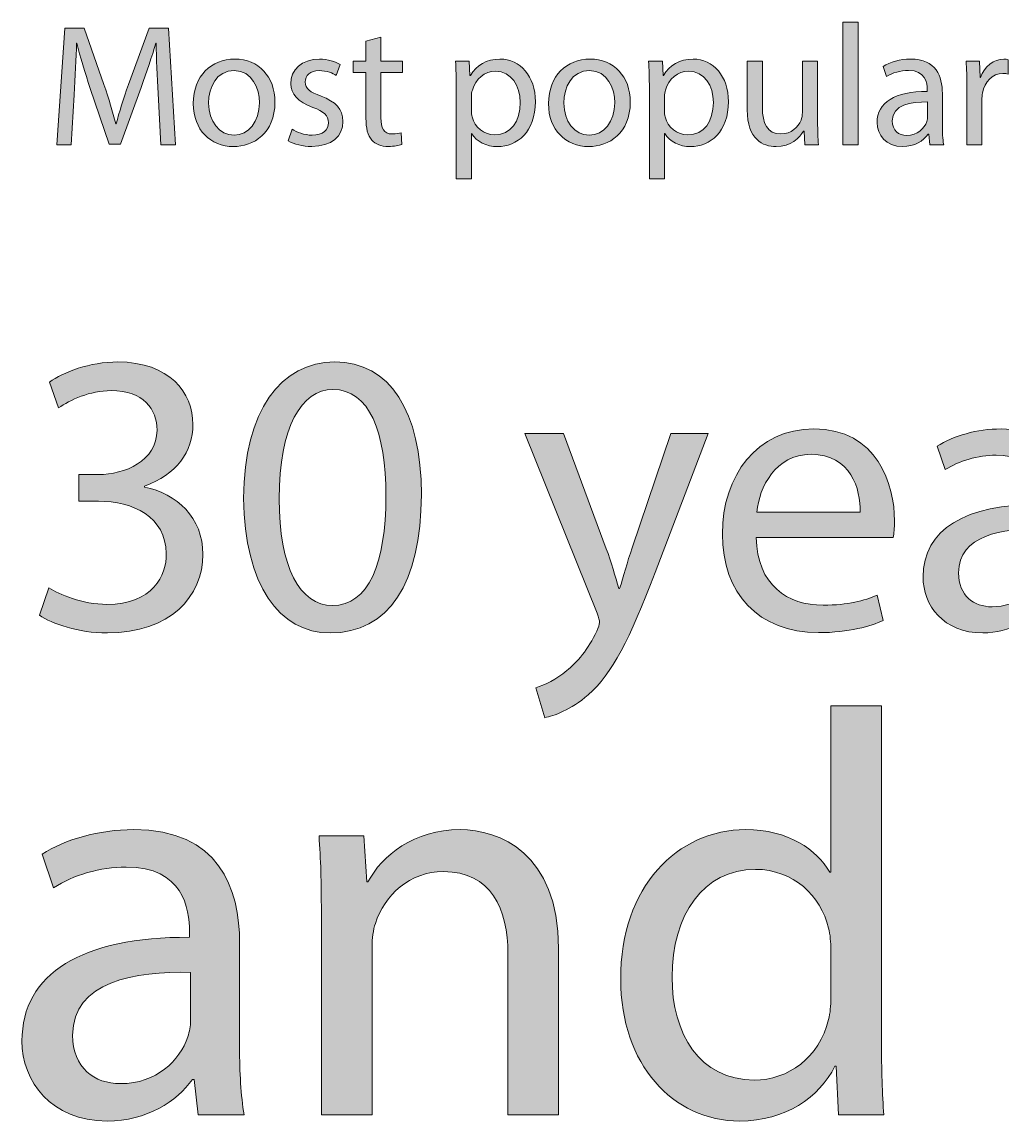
# Model space of a CAD drawing. Header units: inches. Extents: x 0 to 4188, y -1191 to 0.
# Drawn here: x 114.1 to 210.6, y -315.3 to -207.1 of the extents above; entities that cross this region are included whole.
import ezdxf

# ---------------------------------------------------------------- set-up
doc = ezdxf.new("R2010")
doc.units = ezdxf.units.IN
doc.header["$MEASUREMENT"] = 0
doc.layers.add('Graveren', color=7, linetype='Continuous')

# ---------------------------------------------------------------- blocks, each defined once
blk = doc.blocks.new('block 4')
at = {"layer": 'Graveren', "true_color": 0x1a1718}
h = blk.add_hatch(color=250, dxfattribs=at)
h.dxf.hatch_style = 2
h.paths.add_polyline_path([(194.92, -207.15), (196.42, -207.15), (196.42, -219.23), (194.92, -219.23)])
h = blk.add_hatch(color=250, dxfattribs=at)
h.dxf.hatch_style = 2
edge = h.paths.add_edge_path()
edge.add_spline(control_points=[(127.49, -214.19), (127.4, -212.59), (127.3, -210.67), (127.32, -209.24), (127.32, -209.24), (127.27, -209.24), (127.27, -209.24), (126.88, -210.58), (126.4, -212.01), (125.82, -213.6), (125.82, -213.6), (123.8, -219.16), (123.8, -219.16), (123.8, -219.16), (122.67, -219.16), (122.67, -219.16), (122.67, -219.16), (120.82, -213.7), (120.82, -213.7), (120.28, -212.08), (119.82, -210.6), (119.49, -209.24), (119.49, -209.24), (119.46, -209.24), (119.46, -209.24), (119.42, -210.67), (119.34, -212.59), (119.24, -214.31), (119.24, -214.31), (118.93, -219.23), (118.93, -219.23), (118.93, -219.23), (117.52, -219.23), (117.52, -219.23), (117.52, -219.23), (118.32, -207.76), (118.32, -207.76), (118.32, -207.76), (120.21, -207.76), (120.21, -207.76), (120.21, -207.76), (122.16, -213.31), (122.16, -213.31), (122.64, -214.72), (123.03, -215.98), (123.32, -217.17), (123.32, -217.17), (123.37, -217.17), (123.37, -217.17), (123.66, -216.01), (124.07, -214.75), (124.58, -213.31), (124.58, -213.31), (126.62, -207.76), (126.62, -207.76), (126.62, -207.76), (128.51, -207.76), (128.51, -207.76), (128.51, -207.76), (129.22, -219.23), (129.22, -219.23), (129.22, -219.23), (127.78, -219.23), (127.78, -219.23), (127.78, -219.23), (127.49, -214.19), (127.49, -214.19)], knot_values=[0, 0, 0, 0, 1, 1, 1, 2, 2, 2, 3, 3, 3, 4, 4, 4, 5, 5, 5, 6, 6, 6, 7, 7, 7, 8, 8, 8, 9, 9, 9, 10, 10, 10, 11, 11, 11, 12, 12, 12, 13, 13, 13, 14, 14, 14, 15, 15, 15, 16, 16, 16, 17, 17, 17, 18, 18, 18, 19, 19, 19, 20, 20, 20, 21, 21, 21, 22, 22, 22, 22], degree=3, periodic=1)
h = blk.add_hatch(color=250, dxfattribs=at)
h.dxf.hatch_style = 2
edge = h.paths.add_edge_path()
edge.add_spline(control_points=[(149.43, -208.63), (149.43, -208.63), (149.43, -210.99), (149.43, -210.99), (149.43, -210.99), (151.57, -210.99), (151.57, -210.99), (151.57, -210.99), (151.57, -212.13), (151.57, -212.13), (151.57, -212.13), (149.43, -212.13), (149.43, -212.13), (149.43, -212.13), (149.43, -216.57), (149.43, -216.57), (149.43, -217.59), (149.72, -218.17), (150.55, -218.17), (150.94, -218.17), (151.23, -218.12), (151.42, -218.07), (151.42, -218.07), (151.48, -219.19), (151.48, -219.19), (151.2, -219.31), (150.74, -219.4), (150.16, -219.4), (149.46, -219.4), (148.9, -219.18), (148.54, -218.77), (148.12, -218.32), (147.96, -217.59), (147.96, -216.62), (147.96, -216.62), (147.96, -212.13), (147.96, -212.13), (147.96, -212.13), (146.69, -212.13), (146.69, -212.13), (146.69, -212.13), (146.69, -210.99), (146.69, -210.99), (146.69, -210.99), (147.96, -210.99), (147.96, -210.99), (147.96, -210.99), (147.96, -209.02), (147.96, -209.02), (147.96, -209.02), (149.43, -208.63), (149.43, -208.63)], knot_values=[0, 0, 0, 0, 1, 1, 1, 2, 2, 2, 3, 3, 3, 4, 4, 4, 5, 5, 5, 6, 6, 6, 7, 7, 7, 8, 8, 8, 9, 9, 9, 10, 10, 10, 11, 11, 11, 12, 12, 12, 13, 13, 13, 14, 14, 14, 15, 15, 15, 16, 16, 16, 17, 17, 17, 17], degree=3, periodic=1)
h = blk.add_hatch(color=250, dxfattribs=at)
h.dxf.hatch_style = 2
edge = h.paths.add_edge_path()
edge.add_spline(control_points=[(139, -215.04), (139, -218.09), (136.89, -219.41), (134.9, -219.41), (132.67, -219.41), (130.96, -217.78), (130.96, -215.18), (130.96, -212.42), (132.76, -210.8), (135.04, -210.8), (137.4, -210.8), (139, -212.52), (139, -215.04)], knot_values=[0, 0, 0, 0, 1, 1, 1, 2, 2, 2, 3, 3, 3, 4, 4, 4, 4], degree=3, periodic=1)
edge = h.paths.add_edge_path()
edge.add_spline(control_points=[(132.47, -215.13), (132.47, -216.93), (133.51, -218.29), (134.97, -218.29), (136.4, -218.29), (137.47, -216.95), (137.47, -215.09), (137.47, -213.7), (136.77, -211.93), (135, -211.93), (133.23, -211.93), (132.47, -213.56), (132.47, -215.13)], knot_values=[0, 0, 0, 0, 1, 1, 1, 2, 2, 2, 3, 3, 3, 4, 4, 4, 4], degree=3, periodic=1)
h = blk.add_hatch(color=250, dxfattribs=at)
h.dxf.hatch_style = 2
edge = h.paths.add_edge_path()
edge.add_spline(control_points=[(140.68, -217.7), (141.13, -217.98), (141.91, -218.29), (142.66, -218.29), (143.75, -218.29), (144.26, -217.75), (144.26, -217.07), (144.26, -216.35), (143.83, -215.96), (142.73, -215.55), (141.25, -215.02), (140.55, -214.21), (140.55, -213.22), (140.55, -211.89), (141.62, -210.8), (143.39, -210.8), (144.22, -210.8), (144.95, -211.04), (145.41, -211.32), (145.41, -211.32), (145.04, -212.4), (145.04, -212.4), (144.72, -212.2), (144.12, -211.93), (143.35, -211.93), (142.47, -211.93), (141.98, -212.44), (141.98, -213.05), (141.98, -213.73), (142.47, -214.04), (143.54, -214.45), (144.97, -214.99), (145.7, -215.7), (145.7, -216.93), (145.7, -218.38), (144.58, -219.4), (142.62, -219.4), (141.72, -219.4), (140.89, -219.18), (140.31, -218.84), (140.31, -218.84), (140.68, -217.7), (140.68, -217.7)], knot_values=[0, 0, 0, 0, 1, 1, 1, 2, 2, 2, 3, 3, 3, 4, 4, 4, 5, 5, 5, 6, 6, 6, 7, 7, 7, 8, 8, 8, 9, 9, 9, 10, 10, 10, 11, 11, 11, 12, 12, 12, 13, 13, 13, 14, 14, 14, 14], degree=3, periodic=1)
h = blk.add_hatch(color=250, dxfattribs=at)
h.dxf.hatch_style = 2
edge = h.paths.add_edge_path()
edge.add_spline(control_points=[(156.86, -213.68), (156.86, -212.63), (156.82, -211.77), (156.79, -210.99), (156.79, -210.99), (158.13, -210.99), (158.13, -210.99), (158.13, -210.99), (158.2, -212.4), (158.2, -212.4), (158.2, -212.4), (158.24, -212.4), (158.24, -212.4), (158.85, -211.4), (159.82, -210.8), (161.16, -210.8), (163.15, -210.8), (164.65, -212.49), (164.65, -214.99), (164.65, -217.95), (162.85, -219.41), (160.91, -219.41), (159.82, -219.41), (158.87, -218.94), (158.37, -218.12), (158.37, -218.12), (158.34, -218.12), (158.34, -218.12), (158.34, -218.12), (158.34, -222.6), (158.34, -222.6), (158.34, -222.6), (156.86, -222.6), (156.86, -222.6), (156.86, -222.6), (156.86, -213.68), (156.86, -213.68)], knot_values=[0, 0, 0, 0, 1, 1, 1, 2, 2, 2, 3, 3, 3, 4, 4, 4, 5, 5, 5, 6, 6, 6, 7, 7, 7, 8, 8, 8, 9, 9, 9, 10, 10, 10, 11, 11, 11, 12, 12, 12, 12], degree=3, periodic=1)
edge = h.paths.add_edge_path()
edge.add_spline(control_points=[(158.34, -215.88), (158.34, -216.1), (158.37, -216.3), (158.41, -216.49), (158.68, -217.53), (159.58, -218.24), (160.65, -218.24), (162.23, -218.24), (163.15, -216.95), (163.15, -215.06), (163.15, -213.41), (162.29, -212), (160.7, -212), (159.68, -212), (158.73, -212.73), (158.44, -213.85), (158.39, -214.04), (158.34, -214.26), (158.34, -214.46), (158.34, -214.46), (158.34, -215.88), (158.34, -215.88)], knot_values=[0, 0, 0, 0, 1, 1, 1, 2, 2, 2, 3, 3, 3, 4, 4, 4, 5, 5, 5, 6, 6, 6, 7, 7, 7, 7], degree=3, periodic=1)
h = blk.add_hatch(color=250, dxfattribs=at)
h.dxf.hatch_style = 2
edge = h.paths.add_edge_path()
edge.add_spline(control_points=[(173.99, -215.04), (173.99, -218.09), (171.88, -219.41), (169.89, -219.41), (167.66, -219.41), (165.94, -217.78), (165.94, -215.18), (165.94, -212.42), (167.74, -210.8), (170.02, -210.8), (172.39, -210.8), (173.99, -212.52), (173.99, -215.04)], knot_values=[0, 0, 0, 0, 1, 1, 1, 2, 2, 2, 3, 3, 3, 4, 4, 4, 4], degree=3, periodic=1)
edge = h.paths.add_edge_path()
edge.add_spline(control_points=[(167.45, -215.13), (167.45, -216.93), (168.49, -218.29), (169.95, -218.29), (171.38, -218.29), (172.46, -216.95), (172.46, -215.09), (172.46, -213.7), (171.76, -211.93), (169.99, -211.93), (168.22, -211.93), (167.45, -213.56), (167.45, -215.13)], knot_values=[0, 0, 0, 0, 1, 1, 1, 2, 2, 2, 3, 3, 3, 4, 4, 4, 4], degree=3, periodic=1)
h = blk.add_hatch(color=250, dxfattribs=at)
h.dxf.hatch_style = 2
edge = h.paths.add_edge_path()
edge.add_spline(control_points=[(175.87, -213.68), (175.87, -212.63), (175.84, -211.77), (175.8, -210.99), (175.8, -210.99), (177.15, -210.99), (177.15, -210.99), (177.15, -210.99), (177.22, -212.4), (177.22, -212.4), (177.22, -212.4), (177.25, -212.4), (177.25, -212.4), (177.86, -211.4), (178.83, -210.8), (180.18, -210.8), (182.17, -210.8), (183.66, -212.49), (183.66, -214.99), (183.66, -217.95), (181.86, -219.41), (179.92, -219.41), (178.83, -219.41), (177.88, -218.94), (177.39, -218.12), (177.39, -218.12), (177.35, -218.12), (177.35, -218.12), (177.35, -218.12), (177.35, -222.6), (177.35, -222.6), (177.35, -222.6), (175.87, -222.6), (175.87, -222.6), (175.87, -222.6), (175.87, -213.68), (175.87, -213.68)], knot_values=[0, 0, 0, 0, 1, 1, 1, 2, 2, 2, 3, 3, 3, 4, 4, 4, 5, 5, 5, 6, 6, 6, 7, 7, 7, 8, 8, 8, 9, 9, 9, 10, 10, 10, 11, 11, 11, 12, 12, 12, 12], degree=3, periodic=1)
edge = h.paths.add_edge_path()
edge.add_spline(control_points=[(177.35, -215.88), (177.35, -216.1), (177.39, -216.3), (177.42, -216.49), (177.69, -217.53), (178.59, -218.24), (179.67, -218.24), (181.25, -218.24), (182.17, -216.95), (182.17, -215.06), (182.17, -213.41), (181.3, -212), (179.72, -212), (178.7, -212), (177.74, -212.73), (177.45, -213.85), (177.4, -214.04), (177.35, -214.26), (177.35, -214.46), (177.35, -214.46), (177.35, -215.88), (177.35, -215.88)], knot_values=[0, 0, 0, 0, 1, 1, 1, 2, 2, 2, 3, 3, 3, 4, 4, 4, 5, 5, 5, 6, 6, 6, 7, 7, 7, 7], degree=3, periodic=1)
h = blk.add_hatch(color=250, dxfattribs=at)
h.dxf.hatch_style = 2
edge = h.paths.add_edge_path()
edge.add_spline(control_points=[(203.49, -219.23), (203.49, -219.23), (203.38, -218.19), (203.38, -218.19), (203.38, -218.19), (203.32, -218.19), (203.32, -218.19), (202.86, -218.84), (201.98, -219.41), (200.81, -219.41), (199.14, -219.41), (198.29, -218.24), (198.29, -217.05), (198.29, -215.06), (200.06, -213.97), (203.24, -213.99), (203.24, -213.99), (203.24, -213.82), (203.24, -213.82), (203.24, -213.14), (203.05, -211.91), (201.37, -211.91), (200.6, -211.91), (199.8, -212.15), (199.22, -212.52), (199.22, -212.52), (198.88, -211.54), (198.88, -211.54), (199.56, -211.09), (200.55, -210.8), (201.59, -210.8), (204.11, -210.8), (204.72, -212.52), (204.72, -214.17), (204.72, -214.17), (204.72, -217.25), (204.72, -217.25), (204.72, -217.97), (204.75, -218.67), (204.85, -219.23), (204.85, -219.23), (203.49, -219.23), (203.49, -219.23)], knot_values=[0, 0, 0, 0, 1, 1, 1, 2, 2, 2, 3, 3, 3, 4, 4, 4, 5, 5, 5, 6, 6, 6, 7, 7, 7, 8, 8, 8, 9, 9, 9, 10, 10, 10, 11, 11, 11, 12, 12, 12, 13, 13, 13, 14, 14, 14, 14], degree=3, periodic=1)
edge = h.paths.add_edge_path()
edge.add_spline(control_points=[(203.27, -215.02), (201.64, -214.99), (199.79, -215.28), (199.79, -216.88), (199.79, -217.85), (200.43, -218.31), (201.2, -218.31), (202.27, -218.31), (202.95, -217.63), (203.19, -216.93), (203.24, -216.78), (203.27, -216.61), (203.27, -216.45), (203.27, -216.45), (203.27, -215.02), (203.27, -215.02)], knot_values=[0, 0, 0, 0, 1, 1, 1, 2, 2, 2, 3, 3, 3, 4, 4, 4, 5, 5, 5, 5], degree=3, periodic=1)
h = blk.add_hatch(color=250, dxfattribs=at)
h.dxf.hatch_style = 2
edge = h.paths.add_edge_path()
edge.add_spline(control_points=[(207.13, -213.56), (207.13, -212.59), (207.12, -211.76), (207.06, -210.99), (207.06, -210.99), (208.37, -210.99), (208.37, -210.99), (208.37, -210.99), (208.43, -212.61), (208.43, -212.61), (208.43, -212.61), (208.49, -212.61), (208.49, -212.61), (208.87, -211.5), (209.77, -210.8), (210.77, -210.8), (210.94, -210.8), (211.06, -210.82), (211.2, -210.86), (211.2, -210.86), (211.2, -212.27), (211.2, -212.27), (211.05, -212.23), (210.89, -212.22), (210.69, -212.22), (209.63, -212.22), (208.88, -213.02), (208.68, -214.14), (208.65, -214.34), (208.61, -214.58), (208.61, -214.84), (208.61, -214.84), (208.61, -219.23), (208.61, -219.23), (208.61, -219.23), (207.13, -219.23), (207.13, -219.23), (207.13, -219.23), (207.13, -213.56), (207.13, -213.56)], knot_values=[0, 0, 0, 0, 1, 1, 1, 2, 2, 2, 3, 3, 3, 4, 4, 4, 5, 5, 5, 6, 6, 6, 7, 7, 7, 8, 8, 8, 9, 9, 9, 10, 10, 10, 11, 11, 11, 12, 12, 12, 13, 13, 13, 13], degree=3, periodic=1)
h = blk.add_hatch(color=250, dxfattribs=at)
h.dxf.hatch_style = 2
edge = h.paths.add_edge_path()
edge.add_spline(control_points=[(192.44, -216.98), (192.44, -217.83), (192.46, -218.58), (192.51, -219.23), (192.51, -219.23), (191.18, -219.23), (191.18, -219.23), (191.18, -219.23), (191.1, -217.88), (191.1, -217.88), (191.1, -217.88), (191.06, -217.88), (191.06, -217.88), (190.67, -218.55), (189.8, -219.41), (188.34, -219.41), (187.05, -219.41), (185.5, -218.7), (185.5, -215.81), (185.5, -215.81), (185.5, -210.99), (185.5, -210.99), (185.5, -210.99), (187, -210.99), (187, -210.99), (187, -210.99), (187, -215.55), (187, -215.55), (187, -217.12), (187.47, -218.17), (188.83, -218.17), (189.84, -218.17), (190.53, -217.47), (190.81, -216.81), (190.89, -216.59), (190.94, -216.32), (190.94, -216.04), (190.94, -216.04), (190.94, -210.99), (190.94, -210.99), (190.94, -210.99), (192.44, -210.99), (192.44, -210.99), (192.44, -210.99), (192.44, -216.98), (192.44, -216.98)], knot_values=[0, 0, 0, 0, 1, 1, 1, 2, 2, 2, 3, 3, 3, 4, 4, 4, 5, 5, 5, 6, 6, 6, 7, 7, 7, 8, 8, 8, 9, 9, 9, 10, 10, 10, 11, 11, 11, 12, 12, 12, 13, 13, 13, 14, 14, 14, 15, 15, 15, 15], degree=3, periodic=1)
h = blk.add_hatch(color=250, dxfattribs=at)
h.dxf.hatch_style = 2
edge = h.paths.add_edge_path()
edge.add_spline(control_points=[(116.75, -262.84), (117.74, -263.47), (120.04, -264.47), (122.46, -264.47), (126.95, -264.47), (128.34, -261.61), (128.3, -259.47), (128.26, -255.85), (125, -254.31), (121.63, -254.31), (121.63, -254.31), (119.69, -254.31), (119.69, -254.31), (119.69, -254.31), (119.69, -251.69), (119.69, -251.69), (119.69, -251.69), (121.63, -251.69), (121.63, -251.69), (124.17, -251.69), (127.39, -250.38), (127.39, -247.32), (127.39, -245.26), (126.08, -243.43), (122.86, -243.43), (120.8, -243.43), (118.81, -244.35), (117.7, -245.14), (117.7, -245.14), (116.79, -242.6), (116.79, -242.6), (118.14, -241.61), (120.76, -240.61), (123.54, -240.61), (128.62, -240.61), (130.92, -243.63), (130.92, -246.77), (130.92, -249.43), (129.33, -251.69), (126.15, -252.84), (126.15, -252.84), (126.15, -252.92), (126.15, -252.92), (129.33, -253.55), (131.91, -255.93), (131.91, -259.55), (131.91, -263.67), (128.69, -267.28), (122.5, -267.28), (119.61, -267.28), (117.07, -266.37), (115.8, -265.54), (115.8, -265.54), (116.75, -262.84), (116.75, -262.84)], knot_values=[0, 0, 0, 0, 1, 1, 1, 2, 2, 2, 3, 3, 3, 4, 4, 4, 5, 5, 5, 6, 6, 6, 7, 7, 7, 8, 8, 8, 9, 9, 9, 10, 10, 10, 11, 11, 11, 12, 12, 12, 13, 13, 13, 14, 14, 14, 15, 15, 15, 16, 16, 16, 17, 17, 17, 18, 18, 18, 18], degree=3, periodic=1)
h = blk.add_hatch(color=250, dxfattribs=at)
h.dxf.hatch_style = 2
edge = h.paths.add_edge_path()
edge.add_spline(control_points=[(153.42, -253.67), (153.42, -262.44), (150.16, -267.28), (144.45, -267.28), (139.41, -267.28), (136, -262.56), (135.92, -254.03), (135.92, -245.38), (139.65, -240.61), (144.89, -240.61), (150.32, -240.61), (153.42, -245.46), (153.42, -253.67)], knot_values=[0, 0, 0, 0, 1, 1, 1, 2, 2, 2, 3, 3, 3, 4, 4, 4, 4], degree=3, periodic=1)
edge = h.paths.add_edge_path()
edge.add_spline(control_points=[(139.41, -254.07), (139.41, -260.78), (141.47, -264.59), (144.65, -264.59), (148.22, -264.59), (149.93, -260.42), (149.93, -253.83), (149.93, -247.48), (148.3, -243.31), (144.69, -243.31), (141.63, -243.31), (139.41, -247.04), (139.41, -254.07)], knot_values=[0, 0, 0, 0, 1, 1, 1, 2, 2, 2, 3, 3, 3, 4, 4, 4, 4], degree=3, periodic=1)
h = blk.add_hatch(color=250, dxfattribs=at)
h.dxf.hatch_style = 2
edge = h.paths.add_edge_path()
edge.add_spline(control_points=[(167.43, -247.64), (167.43, -247.64), (171.63, -258.99), (171.63, -258.99), (172.07, -260.26), (172.55, -261.77), (172.86, -262.92), (172.86, -262.92), (172.94, -262.92), (172.94, -262.92), (173.3, -261.77), (173.7, -260.3), (174.17, -258.91), (174.17, -258.91), (177.98, -247.64), (177.98, -247.64), (177.98, -247.64), (181.67, -247.64), (181.67, -247.64), (181.67, -247.64), (176.43, -261.33), (176.43, -261.33), (173.93, -267.92), (172.23, -271.29), (169.85, -273.36), (168.14, -274.87), (166.43, -275.46), (165.56, -275.62), (165.56, -275.62), (164.69, -272.68), (164.69, -272.68), (165.56, -272.4), (166.71, -271.85), (167.74, -270.98), (168.7, -270.22), (169.89, -268.87), (170.68, -267.09), (170.84, -266.73), (170.96, -266.45), (170.96, -266.25), (170.96, -266.05), (170.88, -265.78), (170.72, -265.34), (170.72, -265.34), (163.62, -247.64), (163.62, -247.64), (163.62, -247.64), (167.43, -247.64), (167.43, -247.64)], knot_values=[0, 0, 0, 0, 1, 1, 1, 2, 2, 2, 3, 3, 3, 4, 4, 4, 5, 5, 5, 6, 6, 6, 7, 7, 7, 8, 8, 8, 9, 9, 9, 10, 10, 10, 11, 11, 11, 12, 12, 12, 13, 13, 13, 14, 14, 14, 15, 15, 15, 16, 16, 16, 16], degree=3, periodic=1)
h = blk.add_hatch(color=250, dxfattribs=at)
h.dxf.hatch_style = 2
edge = h.paths.add_edge_path()
edge.add_spline(control_points=[(186.4, -257.88), (186.47, -262.6), (189.49, -264.55), (192.98, -264.55), (195.48, -264.55), (196.99, -264.11), (198.3, -263.55), (198.3, -263.55), (198.9, -266.05), (198.9, -266.05), (197.67, -266.61), (195.56, -267.25), (192.51, -267.25), (186.59, -267.25), (183.06, -263.36), (183.06, -257.56), (183.06, -251.77), (186.47, -247.2), (192.07, -247.2), (198.34, -247.2), (200.01, -252.72), (200.01, -256.25), (200.01, -256.97), (199.93, -257.52), (199.89, -257.88), (199.89, -257.88), (186.4, -257.88), (186.4, -257.88)], knot_values=[0, 0, 0, 0, 1, 1, 1, 2, 2, 2, 3, 3, 3, 4, 4, 4, 5, 5, 5, 6, 6, 6, 7, 7, 7, 8, 8, 8, 9, 9, 9, 9], degree=3, periodic=1)
edge = h.paths.add_edge_path()
edge.add_spline(control_points=[(196.63, -255.38), (196.67, -253.16), (195.72, -249.7), (191.79, -249.7), (188.26, -249.7), (186.71, -252.96), (186.44, -255.38), (186.44, -255.38), (196.63, -255.38), (196.63, -255.38)], knot_values=[0, 0, 0, 0, 1, 1, 1, 2, 2, 2, 3, 3, 3, 3], degree=3, periodic=1)
h = blk.add_hatch(color=250, dxfattribs=at)
h.dxf.hatch_style = 2
edge = h.paths.add_edge_path()
edge.add_spline(control_points=[(214.97, -266.85), (214.97, -266.85), (214.69, -264.43), (214.69, -264.43), (214.69, -264.43), (214.57, -264.43), (214.57, -264.43), (213.5, -265.94), (211.44, -267.28), (208.7, -267.28), (204.81, -267.28), (202.82, -264.55), (202.82, -261.77), (202.82, -257.12), (206.95, -254.58), (214.37, -254.62), (214.37, -254.62), (214.37, -254.23), (214.37, -254.23), (214.37, -252.64), (213.94, -249.78), (210.01, -249.78), (208.22, -249.78), (206.36, -250.34), (205.01, -251.21), (205.01, -251.21), (204.21, -248.91), (204.21, -248.91), (205.8, -247.88), (208.1, -247.2), (210.52, -247.2), (216.4, -247.2), (217.83, -251.21), (217.83, -255.06), (217.83, -255.06), (217.83, -262.24), (217.83, -262.24), (217.83, -263.91), (217.91, -265.54), (218.14, -266.85), (218.14, -266.85), (214.97, -266.85), (214.97, -266.85)], knot_values=[0, 0, 0, 0, 1, 1, 1, 2, 2, 2, 3, 3, 3, 4, 4, 4, 5, 5, 5, 6, 6, 6, 7, 7, 7, 8, 8, 8, 9, 9, 9, 10, 10, 10, 11, 11, 11, 12, 12, 12, 13, 13, 13, 14, 14, 14, 14], degree=3, periodic=1)
edge = h.paths.add_edge_path()
edge.add_spline(control_points=[(214.45, -257.05), (210.64, -256.97), (206.32, -257.64), (206.32, -261.37), (206.32, -263.63), (207.82, -264.71), (209.61, -264.71), (212.11, -264.71), (213.7, -263.12), (214.25, -261.49), (214.37, -261.13), (214.45, -260.74), (214.45, -260.38), (214.45, -260.38), (214.45, -257.05), (214.45, -257.05)], knot_values=[0, 0, 0, 0, 1, 1, 1, 2, 2, 2, 3, 3, 3, 4, 4, 4, 5, 5, 5, 5], degree=3, periodic=1)
at = {"layer": 'Graveren', "lineweight": 0}
blk.add_lwpolyline([(194.92, -207.15), (196.42, -207.15), (196.42, -219.23), (194.92, -219.23), (194.92, -207.15)], dxfattribs=at)
for points, knots in [([(127.49, -214.19), (127.4, -212.59), (127.3, -210.67), (127.32, -209.24), (127.32, -209.24), (127.27, -209.24), (127.27, -209.24), (126.88, -210.58), (126.4, -212.01), (125.82, -213.6), (125.82, -213.6), (123.8, -219.16), (123.8, -219.16), (123.8, -219.16), (122.67, -219.16), (122.67, -219.16), (122.67, -219.16), (120.82, -213.7), (120.82, -213.7), (120.28, -212.08), (119.82, -210.6), (119.49, -209.24), (119.49, -209.24), (119.46, -209.24), (119.46, -209.24), (119.42, -210.67), (119.34, -212.59), (119.24, -214.31), (119.24, -214.31), (118.93, -219.23), (118.93, -219.23), (118.93, -219.23), (117.52, -219.23), (117.52, -219.23), (117.52, -219.23), (118.32, -207.76), (118.32, -207.76), (118.32, -207.76), (120.21, -207.76), (120.21, -207.76), (120.21, -207.76), (122.16, -213.31), (122.16, -213.31), (122.64, -214.72), (123.03, -215.98), (123.32, -217.17), (123.32, -217.17), (123.37, -217.17), (123.37, -217.17), (123.66, -216.01), (124.07, -214.75), (124.58, -213.31), (124.58, -213.31), (126.62, -207.76), (126.62, -207.76), (126.62, -207.76), (128.51, -207.76), (128.51, -207.76), (128.51, -207.76), (129.22, -219.23), (129.22, -219.23), (129.22, -219.23), (127.78, -219.23), (127.78, -219.23), (127.78, -219.23), (127.49, -214.19), (127.49, -214.19)], [0, 0, 0, 0, 1, 1, 1, 2, 2, 2, 3, 3, 3, 4, 4, 4, 5, 5, 5, 6, 6, 6, 7, 7, 7, 8, 8, 8, 9, 9, 9, 10, 10, 10, 11, 11, 11, 12, 12, 12, 13, 13, 13, 14, 14, 14, 15, 15, 15, 16, 16, 16, 17, 17, 17, 18, 18, 18, 19, 19, 19, 20, 20, 20, 21, 21, 21, 22, 22, 22, 22]), ([(149.43, -208.63), (149.43, -208.63), (149.43, -210.99), (149.43, -210.99), (149.43, -210.99), (151.57, -210.99), (151.57, -210.99), (151.57, -210.99), (151.57, -212.13), (151.57, -212.13), (151.57, -212.13), (149.43, -212.13), (149.43, -212.13), (149.43, -212.13), (149.43, -216.57), (149.43, -216.57), (149.43, -217.59), (149.72, -218.17), (150.55, -218.17), (150.94, -218.17), (151.23, -218.12), (151.42, -218.07), (151.42, -218.07), (151.48, -219.19), (151.48, -219.19), (151.2, -219.31), (150.74, -219.4), (150.16, -219.4), (149.46, -219.4), (148.9, -219.18), (148.54, -218.77), (148.12, -218.32), (147.96, -217.59), (147.96, -216.62), (147.96, -216.62), (147.96, -212.13), (147.96, -212.13), (147.96, -212.13), (146.69, -212.13), (146.69, -212.13), (146.69, -212.13), (146.69, -210.99), (146.69, -210.99), (146.69, -210.99), (147.96, -210.99), (147.96, -210.99), (147.96, -210.99), (147.96, -209.02), (147.96, -209.02), (147.96, -209.02), (149.43, -208.63), (149.43, -208.63)], [0, 0, 0, 0, 1, 1, 1, 2, 2, 2, 3, 3, 3, 4, 4, 4, 5, 5, 5, 6, 6, 6, 7, 7, 7, 8, 8, 8, 9, 9, 9, 10, 10, 10, 11, 11, 11, 12, 12, 12, 13, 13, 13, 14, 14, 14, 15, 15, 15, 16, 16, 16, 17, 17, 17, 17]), ([(139, -215.04), (139, -218.09), (136.89, -219.41), (134.9, -219.41), (132.67, -219.41), (130.96, -217.78), (130.96, -215.18), (130.96, -212.42), (132.76, -210.8), (135.04, -210.8), (137.4, -210.8), (139, -212.52), (139, -215.04)], [0, 0, 0, 0, 1, 1, 1, 2, 2, 2, 3, 3, 3, 4, 4, 4, 4]), ([(140.68, -217.7), (141.13, -217.98), (141.91, -218.29), (142.66, -218.29), (143.75, -218.29), (144.26, -217.75), (144.26, -217.07), (144.26, -216.35), (143.83, -215.96), (142.73, -215.55), (141.25, -215.02), (140.55, -214.21), (140.55, -213.22), (140.55, -211.89), (141.62, -210.8), (143.39, -210.8), (144.22, -210.8), (144.95, -211.04), (145.41, -211.32), (145.41, -211.32), (145.04, -212.4), (145.04, -212.4), (144.72, -212.2), (144.12, -211.93), (143.35, -211.93), (142.47, -211.93), (141.98, -212.44), (141.98, -213.05), (141.98, -213.73), (142.47, -214.04), (143.54, -214.45), (144.97, -214.99), (145.7, -215.7), (145.7, -216.93), (145.7, -218.38), (144.58, -219.4), (142.62, -219.4), (141.72, -219.4), (140.89, -219.18), (140.31, -218.84), (140.31, -218.84), (140.68, -217.7), (140.68, -217.7)], [0, 0, 0, 0, 1, 1, 1, 2, 2, 2, 3, 3, 3, 4, 4, 4, 5, 5, 5, 6, 6, 6, 7, 7, 7, 8, 8, 8, 9, 9, 9, 10, 10, 10, 11, 11, 11, 12, 12, 12, 13, 13, 13, 14, 14, 14, 14]), ([(156.86, -213.68), (156.86, -212.63), (156.82, -211.77), (156.79, -210.99), (156.79, -210.99), (158.13, -210.99), (158.13, -210.99), (158.13, -210.99), (158.2, -212.4), (158.2, -212.4), (158.2, -212.4), (158.24, -212.4), (158.24, -212.4), (158.85, -211.4), (159.82, -210.8), (161.16, -210.8), (163.15, -210.8), (164.65, -212.49), (164.65, -214.99), (164.65, -217.95), (162.85, -219.41), (160.91, -219.41), (159.82, -219.41), (158.87, -218.94), (158.37, -218.12), (158.37, -218.12), (158.34, -218.12), (158.34, -218.12), (158.34, -218.12), (158.34, -222.6), (158.34, -222.6), (158.34, -222.6), (156.86, -222.6), (156.86, -222.6), (156.86, -222.6), (156.86, -213.68), (156.86, -213.68)], [0, 0, 0, 0, 1, 1, 1, 2, 2, 2, 3, 3, 3, 4, 4, 4, 5, 5, 5, 6, 6, 6, 7, 7, 7, 8, 8, 8, 9, 9, 9, 10, 10, 10, 11, 11, 11, 12, 12, 12, 12]), ([(173.99, -215.04), (173.99, -218.09), (171.88, -219.41), (169.89, -219.41), (167.66, -219.41), (165.94, -217.78), (165.94, -215.18), (165.94, -212.42), (167.74, -210.8), (170.02, -210.8), (172.39, -210.8), (173.99, -212.52), (173.99, -215.04)], [0, 0, 0, 0, 1, 1, 1, 2, 2, 2, 3, 3, 3, 4, 4, 4, 4]), ([(175.87, -213.68), (175.87, -212.63), (175.84, -211.77), (175.8, -210.99), (175.8, -210.99), (177.15, -210.99), (177.15, -210.99), (177.15, -210.99), (177.22, -212.4), (177.22, -212.4), (177.22, -212.4), (177.25, -212.4), (177.25, -212.4), (177.86, -211.4), (178.83, -210.8), (180.18, -210.8), (182.17, -210.8), (183.66, -212.49), (183.66, -214.99), (183.66, -217.95), (181.86, -219.41), (179.92, -219.41), (178.83, -219.41), (177.88, -218.94), (177.39, -218.12), (177.39, -218.12), (177.35, -218.12), (177.35, -218.12), (177.35, -218.12), (177.35, -222.6), (177.35, -222.6), (177.35, -222.6), (175.87, -222.6), (175.87, -222.6), (175.87, -222.6), (175.87, -213.68), (175.87, -213.68)], [0, 0, 0, 0, 1, 1, 1, 2, 2, 2, 3, 3, 3, 4, 4, 4, 5, 5, 5, 6, 6, 6, 7, 7, 7, 8, 8, 8, 9, 9, 9, 10, 10, 10, 11, 11, 11, 12, 12, 12, 12]), ([(203.49, -219.23), (203.49, -219.23), (203.38, -218.19), (203.38, -218.19), (203.38, -218.19), (203.32, -218.19), (203.32, -218.19), (202.86, -218.84), (201.98, -219.41), (200.81, -219.41), (199.14, -219.41), (198.29, -218.24), (198.29, -217.05), (198.29, -215.06), (200.06, -213.97), (203.24, -213.99), (203.24, -213.99), (203.24, -213.82), (203.24, -213.82), (203.24, -213.14), (203.05, -211.91), (201.37, -211.91), (200.6, -211.91), (199.8, -212.15), (199.22, -212.52), (199.22, -212.52), (198.88, -211.54), (198.88, -211.54), (199.56, -211.09), (200.55, -210.8), (201.59, -210.8), (204.11, -210.8), (204.72, -212.52), (204.72, -214.17), (204.72, -214.17), (204.72, -217.25), (204.72, -217.25), (204.72, -217.97), (204.75, -218.67), (204.85, -219.23), (204.85, -219.23), (203.49, -219.23), (203.49, -219.23)], [0, 0, 0, 0, 1, 1, 1, 2, 2, 2, 3, 3, 3, 4, 4, 4, 5, 5, 5, 6, 6, 6, 7, 7, 7, 8, 8, 8, 9, 9, 9, 10, 10, 10, 11, 11, 11, 12, 12, 12, 13, 13, 13, 14, 14, 14, 14]), ([(207.13, -213.56), (207.13, -212.59), (207.12, -211.76), (207.06, -210.99), (207.06, -210.99), (208.37, -210.99), (208.37, -210.99), (208.37, -210.99), (208.43, -212.61), (208.43, -212.61), (208.43, -212.61), (208.49, -212.61), (208.49, -212.61), (208.87, -211.5), (209.77, -210.8), (210.77, -210.8), (210.94, -210.8), (211.06, -210.82), (211.2, -210.86), (211.2, -210.86), (211.2, -212.27), (211.2, -212.27), (211.05, -212.23), (210.89, -212.22), (210.69, -212.22), (209.63, -212.22), (208.88, -213.02), (208.68, -214.14), (208.65, -214.34), (208.61, -214.58), (208.61, -214.84), (208.61, -214.84), (208.61, -219.23), (208.61, -219.23), (208.61, -219.23), (207.13, -219.23), (207.13, -219.23), (207.13, -219.23), (207.13, -213.56), (207.13, -213.56)], [0, 0, 0, 0, 1, 1, 1, 2, 2, 2, 3, 3, 3, 4, 4, 4, 5, 5, 5, 6, 6, 6, 7, 7, 7, 8, 8, 8, 9, 9, 9, 10, 10, 10, 11, 11, 11, 12, 12, 12, 13, 13, 13, 13]), ([(132.47, -215.13), (132.47, -216.93), (133.51, -218.29), (134.97, -218.29), (136.4, -218.29), (137.47, -216.95), (137.47, -215.09), (137.47, -213.7), (136.77, -211.93), (135, -211.93), (133.23, -211.93), (132.47, -213.56), (132.47, -215.13)], [0, 0, 0, 0, 1, 1, 1, 2, 2, 2, 3, 3, 3, 4, 4, 4, 4]), ([(158.34, -215.88), (158.34, -216.1), (158.37, -216.3), (158.41, -216.49), (158.68, -217.53), (159.58, -218.24), (160.65, -218.24), (162.23, -218.24), (163.15, -216.95), (163.15, -215.06), (163.15, -213.41), (162.29, -212), (160.7, -212), (159.68, -212), (158.73, -212.73), (158.44, -213.85), (158.39, -214.04), (158.34, -214.26), (158.34, -214.46), (158.34, -214.46), (158.34, -215.88), (158.34, -215.88)], [0, 0, 0, 0, 1, 1, 1, 2, 2, 2, 3, 3, 3, 4, 4, 4, 5, 5, 5, 6, 6, 6, 7, 7, 7, 7]), ([(167.45, -215.13), (167.45, -216.93), (168.49, -218.29), (169.95, -218.29), (171.38, -218.29), (172.46, -216.95), (172.46, -215.09), (172.46, -213.7), (171.76, -211.93), (169.99, -211.93), (168.22, -211.93), (167.45, -213.56), (167.45, -215.13)], [0, 0, 0, 0, 1, 1, 1, 2, 2, 2, 3, 3, 3, 4, 4, 4, 4]), ([(177.35, -215.88), (177.35, -216.1), (177.39, -216.3), (177.42, -216.49), (177.69, -217.53), (178.59, -218.24), (179.67, -218.24), (181.25, -218.24), (182.17, -216.95), (182.17, -215.06), (182.17, -213.41), (181.3, -212), (179.72, -212), (178.7, -212), (177.74, -212.73), (177.45, -213.85), (177.4, -214.04), (177.35, -214.26), (177.35, -214.46), (177.35, -214.46), (177.35, -215.88), (177.35, -215.88)], [0, 0, 0, 0, 1, 1, 1, 2, 2, 2, 3, 3, 3, 4, 4, 4, 5, 5, 5, 6, 6, 6, 7, 7, 7, 7]), ([(192.44, -216.98), (192.44, -217.83), (192.46, -218.58), (192.51, -219.23), (192.51, -219.23), (191.18, -219.23), (191.18, -219.23), (191.18, -219.23), (191.1, -217.88), (191.1, -217.88), (191.1, -217.88), (191.06, -217.88), (191.06, -217.88), (190.67, -218.55), (189.8, -219.41), (188.34, -219.41), (187.05, -219.41), (185.5, -218.7), (185.5, -215.81), (185.5, -215.81), (185.5, -210.99), (185.5, -210.99), (185.5, -210.99), (187, -210.99), (187, -210.99), (187, -210.99), (187, -215.55), (187, -215.55), (187, -217.12), (187.47, -218.17), (188.83, -218.17), (189.84, -218.17), (190.53, -217.47), (190.81, -216.81), (190.89, -216.59), (190.94, -216.32), (190.94, -216.04), (190.94, -216.04), (190.94, -210.99), (190.94, -210.99), (190.94, -210.99), (192.44, -210.99), (192.44, -210.99), (192.44, -210.99), (192.44, -216.98), (192.44, -216.98)], [0, 0, 0, 0, 1, 1, 1, 2, 2, 2, 3, 3, 3, 4, 4, 4, 5, 5, 5, 6, 6, 6, 7, 7, 7, 8, 8, 8, 9, 9, 9, 10, 10, 10, 11, 11, 11, 12, 12, 12, 13, 13, 13, 14, 14, 14, 15, 15, 15, 15]), ([(203.27, -215.02), (201.64, -214.99), (199.79, -215.28), (199.79, -216.88), (199.79, -217.85), (200.43, -218.31), (201.2, -218.31), (202.27, -218.31), (202.95, -217.63), (203.19, -216.93), (203.24, -216.78), (203.27, -216.61), (203.27, -216.45), (203.27, -216.45), (203.27, -215.02), (203.27, -215.02)], [0, 0, 0, 0, 1, 1, 1, 2, 2, 2, 3, 3, 3, 4, 4, 4, 5, 5, 5, 5]), ([(116.75, -262.84), (117.74, -263.47), (120.04, -264.47), (122.46, -264.47), (126.95, -264.47), (128.34, -261.61), (128.3, -259.47), (128.26, -255.85), (125, -254.31), (121.63, -254.31), (121.63, -254.31), (119.69, -254.31), (119.69, -254.31), (119.69, -254.31), (119.69, -251.69), (119.69, -251.69), (119.69, -251.69), (121.63, -251.69), (121.63, -251.69), (124.17, -251.69), (127.39, -250.38), (127.39, -247.32), (127.39, -245.26), (126.08, -243.43), (122.86, -243.43), (120.8, -243.43), (118.81, -244.35), (117.7, -245.14), (117.7, -245.14), (116.79, -242.6), (116.79, -242.6), (118.14, -241.61), (120.76, -240.61), (123.54, -240.61), (128.62, -240.61), (130.92, -243.63), (130.92, -246.77), (130.92, -249.43), (129.33, -251.69), (126.15, -252.84), (126.15, -252.84), (126.15, -252.92), (126.15, -252.92), (129.33, -253.55), (131.91, -255.93), (131.91, -259.55), (131.91, -263.67), (128.69, -267.28), (122.5, -267.28), (119.61, -267.28), (117.07, -266.37), (115.8, -265.54), (115.8, -265.54), (116.75, -262.84), (116.75, -262.84)], [0, 0, 0, 0, 1, 1, 1, 2, 2, 2, 3, 3, 3, 4, 4, 4, 5, 5, 5, 6, 6, 6, 7, 7, 7, 8, 8, 8, 9, 9, 9, 10, 10, 10, 11, 11, 11, 12, 12, 12, 13, 13, 13, 14, 14, 14, 15, 15, 15, 16, 16, 16, 17, 17, 17, 18, 18, 18, 18]), ([(153.42, -253.67), (153.42, -262.44), (150.16, -267.28), (144.45, -267.28), (139.41, -267.28), (136, -262.56), (135.92, -254.03), (135.92, -245.38), (139.65, -240.61), (144.89, -240.61), (150.32, -240.61), (153.42, -245.46), (153.42, -253.67)], [0, 0, 0, 0, 1, 1, 1, 2, 2, 2, 3, 3, 3, 4, 4, 4, 4]), ([(139.41, -254.07), (139.41, -260.78), (141.47, -264.59), (144.65, -264.59), (148.22, -264.59), (149.93, -260.42), (149.93, -253.83), (149.93, -247.48), (148.3, -243.31), (144.69, -243.31), (141.63, -243.31), (139.41, -247.04), (139.41, -254.07)], [0, 0, 0, 0, 1, 1, 1, 2, 2, 2, 3, 3, 3, 4, 4, 4, 4]), ([(167.43, -247.64), (167.43, -247.64), (171.63, -258.99), (171.63, -258.99), (172.07, -260.26), (172.55, -261.77), (172.86, -262.92), (172.86, -262.92), (172.94, -262.92), (172.94, -262.92), (173.3, -261.77), (173.7, -260.3), (174.17, -258.91), (174.17, -258.91), (177.98, -247.64), (177.98, -247.64), (177.98, -247.64), (181.67, -247.64), (181.67, -247.64), (181.67, -247.64), (176.43, -261.33), (176.43, -261.33), (173.93, -267.92), (172.23, -271.29), (169.85, -273.36), (168.14, -274.87), (166.43, -275.46), (165.56, -275.62), (165.56, -275.62), (164.69, -272.68), (164.69, -272.68), (165.56, -272.4), (166.71, -271.85), (167.74, -270.98), (168.7, -270.22), (169.89, -268.87), (170.68, -267.09), (170.84, -266.73), (170.96, -266.45), (170.96, -266.25), (170.96, -266.05), (170.88, -265.78), (170.72, -265.34), (170.72, -265.34), (163.62, -247.64), (163.62, -247.64), (163.62, -247.64), (167.43, -247.64), (167.43, -247.64)], [0, 0, 0, 0, 1, 1, 1, 2, 2, 2, 3, 3, 3, 4, 4, 4, 5, 5, 5, 6, 6, 6, 7, 7, 7, 8, 8, 8, 9, 9, 9, 10, 10, 10, 11, 11, 11, 12, 12, 12, 13, 13, 13, 14, 14, 14, 15, 15, 15, 16, 16, 16, 16]), ([(186.4, -257.88), (186.47, -262.6), (189.49, -264.55), (192.98, -264.55), (195.48, -264.55), (196.99, -264.11), (198.3, -263.55), (198.3, -263.55), (198.9, -266.05), (198.9, -266.05), (197.67, -266.61), (195.56, -267.25), (192.51, -267.25), (186.59, -267.25), (183.06, -263.36), (183.06, -257.56), (183.06, -251.77), (186.47, -247.2), (192.07, -247.2), (198.34, -247.2), (200.01, -252.72), (200.01, -256.25), (200.01, -256.97), (199.93, -257.52), (199.89, -257.88), (199.89, -257.88), (186.4, -257.88), (186.4, -257.88)], [0, 0, 0, 0, 1, 1, 1, 2, 2, 2, 3, 3, 3, 4, 4, 4, 5, 5, 5, 6, 6, 6, 7, 7, 7, 8, 8, 8, 9, 9, 9, 9]), ([(214.97, -266.85), (214.97, -266.85), (214.69, -264.43), (214.69, -264.43), (214.69, -264.43), (214.57, -264.43), (214.57, -264.43), (213.5, -265.94), (211.44, -267.28), (208.7, -267.28), (204.81, -267.28), (202.82, -264.55), (202.82, -261.77), (202.82, -257.12), (206.95, -254.58), (214.37, -254.62), (214.37, -254.62), (214.37, -254.23), (214.37, -254.23), (214.37, -252.64), (213.94, -249.78), (210.01, -249.78), (208.22, -249.78), (206.36, -250.34), (205.01, -251.21), (205.01, -251.21), (204.21, -248.91), (204.21, -248.91), (205.8, -247.88), (208.1, -247.2), (210.52, -247.2), (216.4, -247.2), (217.83, -251.21), (217.83, -255.06), (217.83, -255.06), (217.83, -262.24), (217.83, -262.24), (217.83, -263.91), (217.91, -265.54), (218.14, -266.85), (218.14, -266.85), (214.97, -266.85), (214.97, -266.85)], [0, 0, 0, 0, 1, 1, 1, 2, 2, 2, 3, 3, 3, 4, 4, 4, 5, 5, 5, 6, 6, 6, 7, 7, 7, 8, 8, 8, 9, 9, 9, 10, 10, 10, 11, 11, 11, 12, 12, 12, 13, 13, 13, 14, 14, 14, 14]), ([(196.63, -255.38), (196.67, -253.16), (195.72, -249.7), (191.79, -249.7), (188.26, -249.7), (186.71, -252.96), (186.44, -255.38), (186.44, -255.38), (196.63, -255.38), (196.63, -255.38)], [0, 0, 0, 0, 1, 1, 1, 2, 2, 2, 3, 3, 3, 3]), ([(214.45, -257.05), (210.64, -256.97), (206.32, -257.64), (206.32, -261.37), (206.32, -263.63), (207.82, -264.71), (209.61, -264.71), (212.11, -264.71), (213.7, -263.12), (214.25, -261.49), (214.37, -261.13), (214.45, -260.74), (214.45, -260.38), (214.45, -260.38), (214.45, -257.05), (214.45, -257.05)], [0, 0, 0, 0, 1, 1, 1, 2, 2, 2, 3, 3, 3, 4, 4, 4, 5, 5, 5, 5])]:
    blk.add_open_spline(points, degree=3, knots=knots, dxfattribs=at)
blk = doc.blocks.new('block 18')
at = {"layer": 'Graveren', "true_color": 0x1a1718}
h = blk.add_hatch(color=250, dxfattribs=at)
h.dxf.hatch_style = 2
edge = h.paths.add_edge_path()
edge.add_spline(control_points=[(198.73, -274.45), (198.73, -274.45), (198.73, -307.61), (198.73, -307.61), (198.73, -310.05), (198.79, -312.83), (198.96, -314.7), (198.96, -314.7), (194.48, -314.7), (194.48, -314.7), (194.48, -314.7), (194.25, -309.93), (194.25, -309.93), (194.25, -309.93), (194.14, -309.93), (194.14, -309.93), (192.61, -313), (189.26, -315.32), (184.78, -315.32), (178.15, -315.32), (173.05, -309.71), (173.05, -301.38), (172.99, -292.25), (178.66, -286.64), (185.35, -286.64), (189.55, -286.64), (192.38, -288.62), (193.63, -290.83), (193.63, -290.83), (193.74, -290.83), (193.74, -290.83), (193.74, -290.83), (193.74, -274.45), (193.74, -274.45), (193.74, -274.45), (198.73, -274.45), (198.73, -274.45)], knot_values=[0, 0, 0, 0, 1, 1, 1, 2, 2, 2, 3, 3, 3, 4, 4, 4, 5, 5, 5, 6, 6, 6, 7, 7, 7, 8, 8, 8, 9, 9, 9, 10, 10, 10, 11, 11, 11, 12, 12, 12, 12], degree=3, periodic=1)
edge = h.paths.add_edge_path()
edge.add_spline(control_points=[(193.74, -298.43), (193.74, -297.8), (193.68, -296.95), (193.51, -296.33), (192.78, -293.16), (190.06, -290.55), (186.31, -290.55), (181.16, -290.55), (178.1, -295.08), (178.1, -301.15), (178.1, -306.7), (180.82, -311.29), (186.2, -311.29), (189.55, -311.29), (192.61, -309.08), (193.51, -305.34), (193.68, -304.66), (193.74, -303.98), (193.74, -303.19), (193.74, -303.19), (193.74, -298.43), (193.74, -298.43)], knot_values=[0, 0, 0, 0, 1, 1, 1, 2, 2, 2, 3, 3, 3, 4, 4, 4, 5, 5, 5, 6, 6, 6, 7, 7, 7, 7], degree=3, periodic=1)
h = blk.add_hatch(color=250, dxfattribs=at)
h.dxf.hatch_style = 2
edge = h.paths.add_edge_path()
edge.add_spline(control_points=[(131.44, -314.7), (131.44, -314.7), (131.04, -311.24), (131.04, -311.24), (131.04, -311.24), (130.87, -311.24), (130.87, -311.24), (129.34, -313.39), (126.39, -315.32), (122.48, -315.32), (116.92, -315.32), (114.09, -311.41), (114.09, -307.44), (114.09, -300.81), (119.99, -297.18), (130.59, -297.24), (130.59, -297.24), (130.59, -296.67), (130.59, -296.67), (130.59, -294.4), (129.96, -290.32), (124.35, -290.32), (121.8, -290.32), (119.14, -291.11), (117.21, -292.36), (117.21, -292.36), (116.07, -289.07), (116.07, -289.07), (118.34, -287.6), (121.63, -286.64), (125.09, -286.64), (133.48, -286.64), (135.52, -292.36), (135.52, -297.86), (135.52, -297.86), (135.52, -308.12), (135.52, -308.12), (135.52, -310.5), (135.63, -312.83), (135.97, -314.7), (135.97, -314.7), (131.44, -314.7), (131.44, -314.7)], knot_values=[0, 0, 0, 0, 1, 1, 1, 2, 2, 2, 3, 3, 3, 4, 4, 4, 5, 5, 5, 6, 6, 6, 7, 7, 7, 8, 8, 8, 9, 9, 9, 10, 10, 10, 11, 11, 11, 12, 12, 12, 13, 13, 13, 14, 14, 14, 14], degree=3, periodic=1)
edge = h.paths.add_edge_path()
edge.add_spline(control_points=[(130.7, -300.69), (125.26, -300.58), (119.08, -301.54), (119.08, -306.87), (119.08, -310.1), (121.23, -311.64), (123.78, -311.64), (127.35, -311.64), (129.62, -309.37), (130.42, -307.04), (130.59, -306.53), (130.7, -305.97), (130.7, -305.46), (130.7, -305.46), (130.7, -300.69), (130.7, -300.69)], knot_values=[0, 0, 0, 0, 1, 1, 1, 2, 2, 2, 3, 3, 3, 4, 4, 4, 5, 5, 5, 5], degree=3, periodic=1)
h = blk.add_hatch(color=250, dxfattribs=at)
h.dxf.hatch_style = 2
edge = h.paths.add_edge_path()
edge.add_spline(control_points=[(143.57, -294.69), (143.57, -291.85), (143.51, -289.53), (143.34, -287.26), (143.34, -287.26), (147.76, -287.26), (147.76, -287.26), (147.76, -287.26), (148.05, -291.79), (148.05, -291.79), (148.05, -291.79), (148.16, -291.79), (148.16, -291.79), (149.52, -289.19), (152.7, -286.64), (157.23, -286.64), (161.03, -286.64), (166.92, -288.9), (166.92, -298.31), (166.92, -298.31), (166.92, -314.7), (166.92, -314.7), (166.92, -314.7), (161.94, -314.7), (161.94, -314.7), (161.94, -314.7), (161.94, -298.88), (161.94, -298.88), (161.94, -294.46), (160.29, -290.77), (155.59, -290.77), (152.3, -290.77), (149.75, -293.1), (148.9, -295.88), (148.67, -296.5), (148.56, -297.35), (148.56, -298.2), (148.56, -298.2), (148.56, -314.7), (148.56, -314.7), (148.56, -314.7), (143.57, -314.7), (143.57, -314.7), (143.57, -314.7), (143.57, -294.69), (143.57, -294.69)], knot_values=[0, 0, 0, 0, 1, 1, 1, 2, 2, 2, 3, 3, 3, 4, 4, 4, 5, 5, 5, 6, 6, 6, 7, 7, 7, 8, 8, 8, 9, 9, 9, 10, 10, 10, 11, 11, 11, 12, 12, 12, 13, 13, 13, 14, 14, 14, 15, 15, 15, 15], degree=3, periodic=1)
at = {"layer": 'Graveren', "lineweight": 0}
for points, knots in [([(198.73, -274.45), (198.73, -274.45), (198.73, -307.61), (198.73, -307.61), (198.73, -310.05), (198.79, -312.83), (198.96, -314.7), (198.96, -314.7), (194.48, -314.7), (194.48, -314.7), (194.48, -314.7), (194.25, -309.93), (194.25, -309.93), (194.25, -309.93), (194.14, -309.93), (194.14, -309.93), (192.61, -313), (189.26, -315.32), (184.78, -315.32), (178.15, -315.32), (173.05, -309.71), (173.05, -301.38), (172.99, -292.25), (178.66, -286.64), (185.35, -286.64), (189.55, -286.64), (192.38, -288.62), (193.63, -290.83), (193.63, -290.83), (193.74, -290.83), (193.74, -290.83), (193.74, -290.83), (193.74, -274.45), (193.74, -274.45), (193.74, -274.45), (198.73, -274.45), (198.73, -274.45)], [0, 0, 0, 0, 1, 1, 1, 2, 2, 2, 3, 3, 3, 4, 4, 4, 5, 5, 5, 6, 6, 6, 7, 7, 7, 8, 8, 8, 9, 9, 9, 10, 10, 10, 11, 11, 11, 12, 12, 12, 12]), ([(131.44, -314.7), (131.44, -314.7), (131.04, -311.24), (131.04, -311.24), (131.04, -311.24), (130.87, -311.24), (130.87, -311.24), (129.34, -313.39), (126.39, -315.32), (122.48, -315.32), (116.92, -315.32), (114.09, -311.41), (114.09, -307.44), (114.09, -300.81), (119.99, -297.18), (130.59, -297.24), (130.59, -297.24), (130.59, -296.67), (130.59, -296.67), (130.59, -294.4), (129.96, -290.32), (124.35, -290.32), (121.8, -290.32), (119.14, -291.11), (117.21, -292.36), (117.21, -292.36), (116.07, -289.07), (116.07, -289.07), (118.34, -287.6), (121.63, -286.64), (125.09, -286.64), (133.48, -286.64), (135.52, -292.36), (135.52, -297.86), (135.52, -297.86), (135.52, -308.12), (135.52, -308.12), (135.52, -310.5), (135.63, -312.83), (135.97, -314.7), (135.97, -314.7), (131.44, -314.7), (131.44, -314.7)], [0, 0, 0, 0, 1, 1, 1, 2, 2, 2, 3, 3, 3, 4, 4, 4, 5, 5, 5, 6, 6, 6, 7, 7, 7, 8, 8, 8, 9, 9, 9, 10, 10, 10, 11, 11, 11, 12, 12, 12, 13, 13, 13, 14, 14, 14, 14]), ([(143.57, -294.69), (143.57, -291.85), (143.51, -289.53), (143.34, -287.26), (143.34, -287.26), (147.76, -287.26), (147.76, -287.26), (147.76, -287.26), (148.05, -291.79), (148.05, -291.79), (148.05, -291.79), (148.16, -291.79), (148.16, -291.79), (149.52, -289.19), (152.7, -286.64), (157.23, -286.64), (161.03, -286.64), (166.92, -288.9), (166.92, -298.31), (166.92, -298.31), (166.92, -314.7), (166.92, -314.7), (166.92, -314.7), (161.94, -314.7), (161.94, -314.7), (161.94, -314.7), (161.94, -298.88), (161.94, -298.88), (161.94, -294.46), (160.29, -290.77), (155.59, -290.77), (152.3, -290.77), (149.75, -293.1), (148.9, -295.88), (148.67, -296.5), (148.56, -297.35), (148.56, -298.2), (148.56, -298.2), (148.56, -314.7), (148.56, -314.7), (148.56, -314.7), (143.57, -314.7), (143.57, -314.7), (143.57, -314.7), (143.57, -294.69), (143.57, -294.69)], [0, 0, 0, 0, 1, 1, 1, 2, 2, 2, 3, 3, 3, 4, 4, 4, 5, 5, 5, 6, 6, 6, 7, 7, 7, 8, 8, 8, 9, 9, 9, 10, 10, 10, 11, 11, 11, 12, 12, 12, 13, 13, 13, 14, 14, 14, 15, 15, 15, 15]), ([(193.74, -298.43), (193.74, -297.8), (193.68, -296.95), (193.51, -296.33), (192.78, -293.16), (190.06, -290.55), (186.31, -290.55), (181.16, -290.55), (178.1, -295.08), (178.1, -301.15), (178.1, -306.7), (180.82, -311.29), (186.2, -311.29), (189.55, -311.29), (192.61, -309.08), (193.51, -305.34), (193.68, -304.66), (193.74, -303.98), (193.74, -303.19), (193.74, -303.19), (193.74, -298.43), (193.74, -298.43)], [0, 0, 0, 0, 1, 1, 1, 2, 2, 2, 3, 3, 3, 4, 4, 4, 5, 5, 5, 6, 6, 6, 7, 7, 7, 7]), ([(130.7, -300.69), (125.26, -300.58), (119.08, -301.54), (119.08, -306.87), (119.08, -310.1), (121.23, -311.64), (123.78, -311.64), (127.35, -311.64), (129.62, -309.37), (130.42, -307.04), (130.59, -306.53), (130.7, -305.97), (130.7, -305.46), (130.7, -305.46), (130.7, -300.69), (130.7, -300.69)], [0, 0, 0, 0, 1, 1, 1, 2, 2, 2, 3, 3, 3, 4, 4, 4, 5, 5, 5, 5])]:
    blk.add_open_spline(points, degree=3, knots=knots, dxfattribs=at)

msp = doc.modelspace()

# ---------------------------------------------------------------- block references
at = {"layer": 'Graveren'}
for name in ['block 4', 'block 18']:
    msp.add_blockref(name, (0, 0), dxfattribs=at)

doc.saveas('drawing.dxf')
